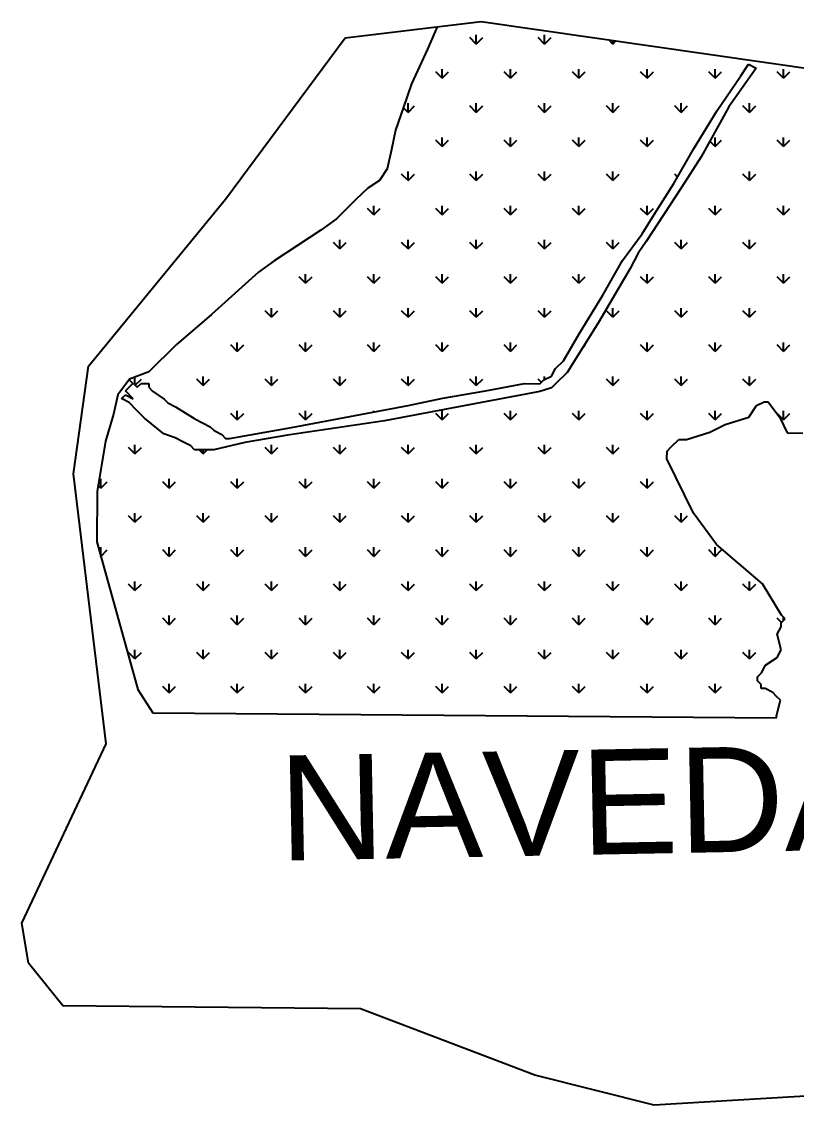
# Model space of a CAD drawing. Header units: metres. Extents: x 278094 to 279674, y 2060153 to 2061275.
# Drawn here: x 278094 to 278896, y 2060153 to 2061275 of the extents above; entities that cross this region are included whole.
import ezdxf

# ---------------------------------------------------------------- set-up
doc = ezdxf.new("R2010")
doc.units = ezdxf.units.M
doc.header["$MEASUREMENT"] = 0
for name, color, linetype in [('MANGROOVES', 112, 'Continuous'), ('village', 3, 'Continuous'), ('VILLAGE NAME', 250, 'Continuous')]:
    doc.layers.add(name, color=color, linetype=linetype)
doc.styles.get("Standard").update_dxf_attribs({"font": 'simplex.shx'})

msp = doc.modelspace()

# ---------------------------------------------------------------- linework, layer by layer
at = {"color": 3, "flags": 128}
msp.add_lwpolyline([(278101.1, 2060300.5), (278136.7, 2060256.2)], dxfattribs=at)
at = {"layer": 'MANGROOVES'}
for p, q in [((278524, 2061269.3), (278514, 2061246.2)), ((278514, 2061246.2), (278497.6, 2061210.3)), ((278838.6, 2061218.6), (278846.7, 2061230.6)), ((278846.7, 2061230.6), (278854.7, 2061226.5)), ((278846.7, 2061230.6), (278846.7, 2061230.6)), ((278814.1, 2061182.8), (278838.6, 2061218.6)), ((278854.7, 2061226.5), (278826.2, 2061186.7)), ((278497.6, 2061210.3), (278489.3, 2061186.3)), ((278489.3, 2061186.3), (278481, 2061162.3)), ((278826.2, 2061186.7), (278797.6, 2061134.8)), ((278789.6, 2061142.9), (278814.1, 2061182.8)), ((278481, 2061162.3), (278476.8, 2061142.3)), ((278476.8, 2061142.3), (278472.5, 2061122.3)), ((278769.2, 2061107.1), (278789.6, 2061142.9)), ((278797.6, 2061134.8), (278777.2, 2061103)), ((278472.5, 2061122.3), (278464.4, 2061110.4)), ((278464.4, 2061110.4), (278452.3, 2061102.5)), ((278748.8, 2061075.2), (278769.2, 2061107.1)), ((278452.3, 2061102.5), (278440.1, 2061090.6)), ((278777.2, 2061103), (278740.5, 2061047.2)), ((278440.1, 2061090.6), (278419.8, 2061070.7)), ((278736.5, 2061055.3), (278748.8, 2061075.2)), ((278419.8, 2061070.7), (278403.7, 2061058.9)), ((278391.6, 2061051), (278355.2, 2061027.3)), ((278403.7, 2061058.9), (278391.6, 2061051)), ((278716.2, 2061027.4), (278736.5, 2061055.3)), ((278740.5, 2061047.2), (278732.3, 2061035.2)), ((278695.7, 2060991.5), (278716.2, 2061027.4)), ((278732.3, 2061035.2), (278724.1, 2061019.3)), ((278355.2, 2061027.3), (278339, 2061015.4)), ((278724.1, 2061019.3), (278691.4, 2060963.5)), ((278339, 2061015.4), (278290.4, 2060971.8)), ((278671.2, 2060951.7), (278695.7, 2060991.5)), ((278290.4, 2060971.8), (278254, 2060940.1)), ((278691.4, 2060963.5), (278658.8, 2060911.7)), ((278654.9, 2060923.8), (278671.2, 2060951.7)), ((278254, 2060940.1), (278225.6, 2060912.4)), ((278642.7, 2060907.8), (278646.8, 2060915.8)), ((278646.8, 2060915.8), (278654.9, 2060923.8)), ((278205.5, 2060904.6), (278193.3, 2060888.6)), ((278225.6, 2060912.4), (278205.5, 2060904.6)), ((278634.6, 2060903.9), (278642.7, 2060907.8)), ((278658.8, 2060911.7), (278646.6, 2060899.8)), ((278201.3, 2060892.6), (278209.4, 2060900.5)), ((278209.4, 2060900.5), (278213.4, 2060896.5)), ((278213.4, 2060896.5), (278217.5, 2060900.4)), ((278217.5, 2060900.4), (278221.5, 2060900.4)), ((278221.5, 2060900.4), (278225.5, 2060900.3)), ((278225.5, 2060900.3), (278225.4, 2060896.3)), ((278225.4, 2060896.3), (278229.4, 2060892.3)), ((278574.3, 2060892.5), (278614.5, 2060900.1)), ((278614.5, 2060900.1), (278630.6, 2060900)), ((278642.6, 2060895.8), (278630.5, 2060891.9)), ((278630.6, 2060900), (278634.6, 2060903.9)), ((278646.6, 2060899.8), (278642.6, 2060895.8)), ((278193.3, 2060888.6), (278189, 2060868.6)), ((278197.2, 2060884.6), (278201.3, 2060888.6)), ((278205.2, 2060880.5), (278197.2, 2060884.6)), ((278209.3, 2060884.5), (278201.3, 2060892.6)), ((278201.3, 2060888.6), (278209.3, 2060884.5)), ((278229.4, 2060892.3), (278241.3, 2060884.1)), ((278241.3, 2060884.1), (278245.3, 2060880.1)), ((278494, 2060877.4), (278530.1, 2060885)), ((278530.1, 2060885), (278574.3, 2060892.5)), ((278610.4, 2060888.1), (278570.2, 2060880.6)), ((278630.5, 2060891.9), (278610.4, 2060888.1)), ((278213.1, 2060872.4), (278205.2, 2060880.5)), ((278221.1, 2060864.3), (278213.1, 2060872.4)), ((278245.3, 2060880.1), (278253.3, 2060876)), ((278253.3, 2060876), (278273.2, 2060863.7)), ((278433.7, 2060866), (278494, 2060877.4)), ((278570.2, 2060880.6), (278469.7, 2060861.6)), ((278846.8, 2060865.5), (278854.9, 2060877.5)), ((278854.9, 2060877.5), (278863, 2060881.4)), ((278863, 2060881.4), (278867, 2060881.4)), ((278867, 2060881.4), (278878.9, 2060865.2)), ((278189, 2060868.6), (278180.7, 2060840.6)), ((278241, 2060848), (278221.1, 2060864.3)), ((278273.2, 2060863.7), (278281.2, 2060859.6)), ((278281.2, 2060859.6), (278289.2, 2060855.5)), ((278469.7, 2060861.6), (278369.3, 2060846.6)), ((278373.4, 2060854.6), (278433.7, 2060866)), ((278822.6, 2060857.8), (278846.8, 2060865.5)), ((278878.9, 2060865.2), (278886.7, 2060849)), ((278252.9, 2060843.9), (278241, 2060848)), ((278289.2, 2060855.5), (278293.1, 2060851.5)), ((278293.1, 2060851.5), (278301.1, 2060847.4)), ((278309.1, 2060843.3), (278373.4, 2060854.6)), ((278782.4, 2060842.2), (278806.5, 2060849.9)), ((278806.5, 2060849.9), (278822.6, 2060857.8)), ((278886.7, 2060849), (278902.8, 2060848.9)), ((278180.7, 2060840.6), (278172.1, 2060788.6)), ((278260.9, 2060839.8), (278252.9, 2060843.9)), ((278268.9, 2060835.7), (278260.9, 2060839.8)), ((278325.1, 2060839.1), (278292.9, 2060831.4)), ((278301.1, 2060847.4), (278305.1, 2060843.3)), ((278305.1, 2060843.3), (278309.1, 2060843.3)), ((278369.3, 2060846.6), (278325.1, 2060839.1)), ((278766.2, 2060834.3), (278774.3, 2060842.2)), ((278774.3, 2060842.2), (278782.4, 2060842.2)), ((278272.9, 2060831.6), (278268.9, 2060835.7)), ((278280.9, 2060831.5), (278272.9, 2060831.6)), ((278292.9, 2060831.4), (278280.9, 2060831.5)), ((278762.1, 2060822.3), (278762.2, 2060830.3)), ((278762.2, 2060830.3), (278766.2, 2060834.3)), ((278789.6, 2060765.9), (278762.1, 2060822.3)), ((278172.1, 2060788.6), (278171.6, 2060736.4)), ((278813.3, 2060733.5), (278789.6, 2060765.9)), ((278171.6, 2060736.4), (278214, 2060583.5)), ((278861, 2060692.9), (278813.3, 2060733.5)), ((278880.7, 2060660.6), (278861, 2060692.9)), ((278884.6, 2060656.5), (278880.7, 2060660.6)), ((278876.4, 2060640.6), (278880.5, 2060648.5)), ((278880.5, 2060648.5), (278880.6, 2060652.6)), ((278880.6, 2060652.6), (278884.6, 2060656.5)), ((278880.3, 2060624.5), (278876.4, 2060640.6)), ((278876.2, 2060616.5), (278880.3, 2060624.5)), ((278864.1, 2060608.6), (278876.2, 2060616.5)), ((278860, 2060600.6), (278864.1, 2060608.6)), ((278855.9, 2060596.7), (278860, 2060600.6)), ((278855.9, 2060592.6), (278855.9, 2060596.7)), ((278859.8, 2060588.6), (278855.9, 2060592.6)), ((278214, 2060583.5), (278229.8, 2060559.3)), ((278859.8, 2060584.6), (278859.8, 2060588.6)), ((278863.8, 2060584.5), (278859.8, 2060584.6)), ((278871.8, 2060580.4), (278863.8, 2060584.5)), ((278875.7, 2060576.4), (278871.8, 2060580.4)), ((278875.5, 2060556.3), (278879.7, 2060572.3)), ((278879.7, 2060572.3), (278875.7, 2060576.4)), ((278229.8, 2060559.3), (278875.5, 2060554.3)), ((278875.5, 2060554.3), (278875.5, 2060556.3))]:
    msp.add_line(p, q, dxfattribs=at)
at = {"layer": 'MANGROOVES', "linetype": 'Continuous'}
for p, q in [((278564.7, 2061251.6), (278558.1, 2061258.3)), ((278564.7, 2061251.6), (278564.7, 2061261)), ((278564.7, 2061251.6), (278571.3, 2061258.3)), ((278635.4, 2061251.6), (278628.8, 2061258.3)), ((278635.4, 2061251.6), (278635.4, 2061261)), ((278635.4, 2061251.6), (278642.1, 2061258.3)), ((278706.1, 2061251.6), (278702, 2061255.8)), ((278706.1, 2061251.6), (278706.1, 2061255.2)), ((278706.1, 2061251.6), (278709.3, 2061254.8)), ((278529.4, 2061216.3), (278522.7, 2061222.9)), ((278529.4, 2061216.3), (278529.4, 2061225.6)), ((278529.4, 2061216.3), (278536, 2061222.9)), ((278600.1, 2061216.3), (278593.4, 2061222.9)), ((278600.1, 2061216.3), (278600.1, 2061225.6)), ((278600.1, 2061216.3), (278606.7, 2061222.9)), ((278670.8, 2061216.3), (278664.2, 2061222.9)), ((278670.8, 2061216.3), (278670.8, 2061225.6)), ((278670.8, 2061216.3), (278677.4, 2061222.9)), ((278741.5, 2061216.3), (278734.9, 2061222.9)), ((278741.5, 2061216.3), (278741.5, 2061225.6)), ((278741.5, 2061216.3), (278748.1, 2061222.9)), ((278812.2, 2061216.3), (278805.6, 2061222.9)), ((278812.2, 2061216.3), (278812.2, 2061225.6)), ((278812.2, 2061216.3), (278818.8, 2061222.9)), ((278882.9, 2061216.3), (278876.3, 2061222.9)), ((278882.9, 2061216.3), (278882.9, 2061225.6)), ((278882.9, 2061216.3), (278889.5, 2061222.9)), ((278494, 2061180.9), (278489.1, 2061185.8)), ((278494, 2061180.9), (278494, 2061190.3)), ((278494, 2061180.9), (278500.6, 2061187.5)), ((278564.7, 2061180.9), (278558.1, 2061187.5)), ((278564.7, 2061180.9), (278564.7, 2061190.3)), ((278564.7, 2061180.9), (278571.3, 2061187.5)), ((278635.4, 2061180.9), (278628.8, 2061187.5)), ((278635.4, 2061180.9), (278635.4, 2061190.3)), ((278635.4, 2061180.9), (278642.1, 2061187.5)), ((278706.1, 2061180.9), (278699.5, 2061187.5)), ((278706.1, 2061180.9), (278706.1, 2061190.3)), ((278706.1, 2061180.9), (278712.8, 2061187.5)), ((278776.8, 2061180.9), (278770.2, 2061187.5)), ((278776.8, 2061180.9), (278776.8, 2061190.3)), ((278776.8, 2061180.9), (278783.5, 2061187.5)), ((278847.6, 2061180.9), (278840.9, 2061187.5)), ((278847.6, 2061180.9), (278847.6, 2061190.3)), ((278847.6, 2061180.9), (278854.2, 2061187.5)), ((278529.4, 2061145.6), (278522.7, 2061152.2)), ((278529.4, 2061145.6), (278529.4, 2061154.9)), ((278529.4, 2061145.6), (278536, 2061152.2)), ((278600.1, 2061145.6), (278593.4, 2061152.2)), ((278600.1, 2061145.6), (278600.1, 2061154.9)), ((278600.1, 2061145.6), (278606.7, 2061152.2)), ((278670.8, 2061145.6), (278664.2, 2061152.2)), ((278670.8, 2061145.6), (278670.8, 2061154.9)), ((278670.8, 2061145.6), (278677.4, 2061152.2)), ((278741.5, 2061145.6), (278734.9, 2061152.2)), ((278741.5, 2061145.6), (278741.5, 2061154.9)), ((278741.5, 2061145.6), (278748.1, 2061152.2)), ((278812.2, 2061145.6), (278806.6, 2061151.2)), ((278812.2, 2061145.6), (278812.2, 2061154.9)), ((278812.2, 2061145.6), (278818.8, 2061152.2)), ((278882.9, 2061145.6), (278876.3, 2061152.2)), ((278882.9, 2061145.6), (278882.9, 2061154.9)), ((278882.9, 2061145.6), (278889.5, 2061152.2)), ((278494, 2061110.2), (278494, 2061119.6)), ((278564.7, 2061110.2), (278564.7, 2061119.6)), ((278635.4, 2061110.2), (278635.4, 2061119.6)), ((278706.1, 2061110.2), (278706.1, 2061119.6)), ((278847.6, 2061110.2), (278847.6, 2061119.6)), ((278494, 2061110.2), (278487.4, 2061116.8)), ((278494, 2061110.2), (278500.6, 2061116.8)), ((278564.7, 2061110.2), (278558.1, 2061116.8)), ((278564.7, 2061110.2), (278571.3, 2061116.8)), ((278635.4, 2061110.2), (278628.8, 2061116.8)), ((278635.4, 2061110.2), (278642.1, 2061116.8)), ((278706.1, 2061110.2), (278699.5, 2061116.8)), ((278706.1, 2061110.2), (278712.8, 2061116.8)), ((278773.1, 2061113.9), (278770.2, 2061116.8)), ((278847.6, 2061110.2), (278840.9, 2061116.8)), ((278847.6, 2061110.2), (278854.2, 2061116.8)), ((278458.7, 2061074.8), (278458.7, 2061084.2)), ((278529.4, 2061074.8), (278529.4, 2061084.2)), ((278600.1, 2061074.8), (278600.1, 2061084.2)), ((278670.8, 2061074.8), (278670.8, 2061084.2)), ((278741.5, 2061074.8), (278741.5, 2061084.2)), ((278812.2, 2061074.8), (278812.2, 2061084.2)), ((278882.9, 2061074.8), (278882.9, 2061084.2)), ((278458.7, 2061074.8), (278452, 2061081.5)), ((278458.7, 2061074.8), (278465.3, 2061081.5)), ((278529.4, 2061074.8), (278522.7, 2061081.5)), ((278529.4, 2061074.8), (278536, 2061081.5)), ((278600.1, 2061074.8), (278593.4, 2061081.5)), ((278600.1, 2061074.8), (278606.7, 2061081.5)), ((278670.8, 2061074.8), (278664.2, 2061081.5)), ((278670.8, 2061074.8), (278677.4, 2061081.5)), ((278741.5, 2061074.8), (278734.9, 2061081.5)), ((278741.5, 2061074.8), (278748.1, 2061081.5)), ((278812.2, 2061074.8), (278805.6, 2061081.5)), ((278812.2, 2061074.8), (278818.8, 2061081.5)), ((278882.9, 2061074.8), (278876.3, 2061081.5)), ((278882.9, 2061074.8), (278889.5, 2061081.5)), ((278423.3, 2061039.5), (278416.7, 2061046.1)), ((278423.3, 2061039.5), (278423.3, 2061048.9)), ((278423.3, 2061039.5), (278429.9, 2061046.1)), ((278494, 2061039.5), (278487.4, 2061046.1)), ((278494, 2061039.5), (278494, 2061048.9)), ((278494, 2061039.5), (278500.6, 2061046.1)), ((278564.7, 2061039.5), (278558.1, 2061046.1)), ((278564.7, 2061039.5), (278564.7, 2061048.9)), ((278564.7, 2061039.5), (278571.3, 2061046.1)), ((278635.4, 2061039.5), (278628.8, 2061046.1)), ((278635.4, 2061039.5), (278635.4, 2061048.9)), ((278635.4, 2061039.5), (278642.1, 2061046.1)), ((278706.1, 2061039.5), (278699.5, 2061046.1)), ((278706.1, 2061039.5), (278706.1, 2061048.9)), ((278706.1, 2061039.5), (278712.8, 2061046.1)), ((278776.8, 2061039.5), (278770.2, 2061046.1)), ((278776.8, 2061039.5), (278776.8, 2061048.9)), ((278776.8, 2061039.5), (278783.5, 2061046.1)), ((278847.6, 2061039.5), (278840.9, 2061046.1)), ((278847.6, 2061039.5), (278847.6, 2061048.9)), ((278847.6, 2061039.5), (278854.2, 2061046.1)), ((278387.9, 2061004.1), (278381.3, 2061010.8)), ((278387.9, 2061004.1), (278387.9, 2061013.5)), ((278387.9, 2061004.1), (278394.6, 2061010.8)), ((278458.7, 2061004.1), (278452, 2061010.8)), ((278458.7, 2061004.1), (278458.7, 2061013.5)), ((278458.7, 2061004.1), (278465.3, 2061010.8)), ((278529.4, 2061004.1), (278522.7, 2061010.8)), ((278529.4, 2061004.1), (278529.4, 2061013.5)), ((278529.4, 2061004.1), (278536, 2061010.8)), ((278600.1, 2061004.1), (278593.4, 2061010.8)), ((278600.1, 2061004.1), (278600.1, 2061013.5)), ((278600.1, 2061004.1), (278606.7, 2061010.8)), ((278670.8, 2061004.1), (278664.2, 2061010.8)), ((278670.8, 2061004.1), (278670.8, 2061013.5)), ((278670.8, 2061004.1), (278677.4, 2061010.8)), ((278741.5, 2061004.1), (278734.9, 2061010.8)), ((278741.5, 2061004.1), (278741.5, 2061013.5)), ((278741.5, 2061004.1), (278748.1, 2061010.8)), ((278812.2, 2061004.1), (278805.6, 2061010.8)), ((278812.2, 2061004.1), (278812.2, 2061013.5)), ((278812.2, 2061004.1), (278818.8, 2061010.8)), ((278882.9, 2061004.1), (278876.3, 2061010.8)), ((278882.9, 2061004.1), (278882.9, 2061013.5)), ((278882.9, 2061004.1), (278889.5, 2061010.8)), ((278352.6, 2060968.8), (278346, 2060975.4)), ((278352.6, 2060968.8), (278352.6, 2060978.2)), ((278352.6, 2060968.8), (278359.2, 2060975.4)), ((278423.3, 2060968.8), (278416.7, 2060975.4)), ((278423.3, 2060968.8), (278423.3, 2060978.2)), ((278423.3, 2060968.8), (278429.9, 2060975.4)), ((278494, 2060968.8), (278487.4, 2060975.4)), ((278494, 2060968.8), (278494, 2060978.2)), ((278494, 2060968.8), (278500.6, 2060975.4)), ((278564.7, 2060968.8), (278558.1, 2060975.4)), ((278564.7, 2060968.8), (278564.7, 2060978.2)), ((278564.7, 2060968.8), (278571.3, 2060975.4)), ((278635.4, 2060968.8), (278628.8, 2060975.4)), ((278635.4, 2060968.8), (278635.4, 2060978.2)), ((278635.4, 2060968.8), (278642.1, 2060975.4)), ((278706.1, 2060968.8), (278699.5, 2060975.4)), ((278706.1, 2060968.8), (278706.1, 2060978.2)), ((278706.1, 2060968.8), (278712.8, 2060975.4)), ((278776.8, 2060968.8), (278770.2, 2060975.4)), ((278776.8, 2060968.8), (278776.8, 2060978.2)), ((278776.8, 2060968.8), (278783.5, 2060975.4)), ((278847.6, 2060968.8), (278840.9, 2060975.4)), ((278847.6, 2060968.8), (278847.6, 2060978.2)), ((278847.6, 2060968.8), (278854.2, 2060975.4)), ((278317.2, 2060933.4), (278310.6, 2060940.1)), ((278317.2, 2060933.4), (278317.2, 2060942.8)), ((278317.2, 2060933.4), (278323.9, 2060940.1)), ((278387.9, 2060933.4), (278381.3, 2060940.1)), ((278387.9, 2060933.4), (278387.9, 2060942.8)), ((278387.9, 2060933.4), (278394.6, 2060940.1)), ((278458.7, 2060933.4), (278452, 2060940.1)), ((278458.7, 2060933.4), (278458.7, 2060942.8)), ((278458.7, 2060933.4), (278465.3, 2060940.1)), ((278529.4, 2060933.4), (278522.7, 2060940.1)), ((278529.4, 2060933.4), (278529.4, 2060942.8)), ((278529.4, 2060933.4), (278536, 2060940.1)), ((278600.1, 2060933.4), (278593.4, 2060940.1)), ((278600.1, 2060933.4), (278600.1, 2060942.8)), ((278600.1, 2060933.4), (278606.7, 2060940.1)), ((278664.3, 2060939.9), (278664.2, 2060940.1)), ((278675.4, 2060938), (278677.4, 2060940.1)), ((278741.5, 2060933.4), (278734.9, 2060940.1)), ((278741.5, 2060933.4), (278741.5, 2060942.8)), ((278741.5, 2060933.4), (278748.1, 2060940.1)), ((278812.2, 2060933.4), (278805.6, 2060940.1)), ((278812.2, 2060933.4), (278812.2, 2060942.8)), ((278812.2, 2060933.4), (278818.8, 2060940.1)), ((278882.9, 2060933.4), (278876.3, 2060940.1)), ((278882.9, 2060933.4), (278882.9, 2060942.8)), ((278882.9, 2060933.4), (278889.5, 2060940.1)), ((278209.1, 2060900.2), (278205.1, 2060904.1)), ((278211.2, 2060898.7), (278211.2, 2060906.8)), ((278211.5, 2060898.4), (278217.8, 2060904.7)), ((278281.9, 2060898.1), (278275.2, 2060904.7)), ((278281.9, 2060898.1), (278281.9, 2060907.4)), ((278281.9, 2060898.1), (278288.5, 2060904.7)), ((278352.6, 2060898.1), (278346, 2060904.7)), ((278352.6, 2060898.1), (278352.6, 2060907.4)), ((278352.6, 2060898.1), (278359.2, 2060904.7)), ((278423.3, 2060898.1), (278416.7, 2060904.7)), ((278423.3, 2060898.1), (278423.3, 2060907.4)), ((278423.3, 2060898.1), (278429.9, 2060904.7)), ((278494, 2060898.1), (278487.4, 2060904.7)), ((278494, 2060898.1), (278494, 2060907.4)), ((278494, 2060898.1), (278500.6, 2060904.7)), ((278564.7, 2060898.1), (278558.1, 2060904.7)), ((278564.7, 2060898.1), (278564.7, 2060907.4)), ((278564.7, 2060898.1), (278571.3, 2060904.7)), ((278632.1, 2060901.4), (278628.8, 2060904.7)), ((278635.4, 2060904.3), (278635.4, 2060907.4)), ((278706.1, 2060898.1), (278699.5, 2060904.7)), ((278706.1, 2060898.1), (278706.1, 2060907.4)), ((278706.1, 2060898.1), (278712.8, 2060904.7)), ((278776.8, 2060898.1), (278770.2, 2060904.7)), ((278776.8, 2060898.1), (278776.8, 2060907.4)), ((278776.8, 2060898.1), (278783.5, 2060904.7)), ((278847.6, 2060898.1), (278840.9, 2060904.7)), ((278847.6, 2060898.1), (278847.6, 2060907.4)), ((278847.6, 2060898.1), (278854.2, 2060904.7)), ((278317.2, 2060862.7), (278317.2, 2060872.1)), ((278387.9, 2060862.7), (278387.9, 2060872.1)), ((278458.7, 2060870.7), (278458.7, 2060872.1)), ((278529.4, 2060862.7), (278529.4, 2060872.1)), ((278600.1, 2060862.7), (278600.1, 2060872.1)), ((278670.8, 2060862.7), (278670.8, 2060872.1)), ((278741.5, 2060862.7), (278741.5, 2060872.1)), ((278812.2, 2060862.7), (278812.2, 2060872.1)), ((278882.9, 2060862.7), (278882.9, 2060872.1)), ((278317.2, 2060862.7), (278310.6, 2060869.3)), ((278317.2, 2060862.7), (278323.9, 2060869.3)), ((278387.9, 2060862.7), (278381.3, 2060869.3)), ((278387.9, 2060862.7), (278394.6, 2060869.3)), ((278529.4, 2060862.7), (278522.7, 2060869.3)), ((278529.4, 2060862.7), (278536, 2060869.3)), ((278600.1, 2060862.7), (278593.4, 2060869.3)), ((278600.1, 2060862.7), (278606.7, 2060869.3)), ((278670.8, 2060862.7), (278664.2, 2060869.3)), ((278670.8, 2060862.7), (278677.4, 2060869.3)), ((278741.5, 2060862.7), (278734.9, 2060869.3)), ((278741.5, 2060862.7), (278748.1, 2060869.3)), ((278812.2, 2060862.7), (278805.6, 2060869.3)), ((278812.2, 2060862.7), (278818.8, 2060869.3)), ((278882.9, 2060862.7), (278876.3, 2060869.3)), ((278882.9, 2060862.7), (278889.5, 2060869.3)), ((278211.2, 2060827.4), (278211.2, 2060836.7)), ((278352.6, 2060827.4), (278352.6, 2060836.7)), ((278423.3, 2060827.4), (278423.3, 2060836.7)), ((278494, 2060827.4), (278494, 2060836.7)), ((278564.7, 2060827.4), (278564.7, 2060836.7)), ((278635.4, 2060827.4), (278635.4, 2060836.7)), ((278706.1, 2060827.4), (278706.1, 2060836.7)), ((278211.2, 2060827.4), (278204.5, 2060834)), ((278211.2, 2060827.4), (278217.8, 2060834)), ((278281.9, 2060827.4), (278277.7, 2060831.6)), ((278281.9, 2060827.4), (278281.9, 2060831.5)), ((278281.9, 2060827.4), (278286, 2060831.5)), ((278352.6, 2060827.4), (278346, 2060834)), ((278352.6, 2060827.4), (278359.2, 2060834)), ((278423.3, 2060827.4), (278416.7, 2060834)), ((278423.3, 2060827.4), (278429.9, 2060834)), ((278494, 2060827.4), (278487.4, 2060834)), ((278494, 2060827.4), (278500.6, 2060834)), ((278564.7, 2060827.4), (278558.1, 2060834)), ((278564.7, 2060827.4), (278571.3, 2060834)), ((278635.4, 2060827.4), (278628.8, 2060834)), ((278635.4, 2060827.4), (278642.1, 2060834)), ((278706.1, 2060827.4), (278699.5, 2060834)), ((278706.1, 2060827.4), (278712.8, 2060834)), ((278175.8, 2060792), (278173.1, 2060794.7)), ((278175.8, 2060792), (278175.8, 2060801.4)), ((278175.8, 2060792), (278182.4, 2060798.6)), ((278246.5, 2060792), (278239.9, 2060798.6)), ((278246.5, 2060792), (278246.5, 2060801.4)), ((278246.5, 2060792), (278253.1, 2060798.6)), ((278317.2, 2060792), (278310.6, 2060798.6)), ((278317.2, 2060792), (278317.2, 2060801.4)), ((278317.2, 2060792), (278323.9, 2060798.6)), ((278387.9, 2060792), (278381.3, 2060798.6)), ((278387.9, 2060792), (278387.9, 2060801.4)), ((278387.9, 2060792), (278394.6, 2060798.6)), ((278458.7, 2060792), (278452, 2060798.6)), ((278458.7, 2060792), (278458.7, 2060801.4)), ((278458.7, 2060792), (278465.3, 2060798.6)), ((278529.4, 2060792), (278522.7, 2060798.6)), ((278529.4, 2060792), (278529.4, 2060801.4)), ((278529.4, 2060792), (278536, 2060798.6)), ((278600.1, 2060792), (278593.4, 2060798.6)), ((278600.1, 2060792), (278600.1, 2060801.4)), ((278600.1, 2060792), (278606.7, 2060798.6)), ((278670.8, 2060792), (278664.2, 2060798.6)), ((278670.8, 2060792), (278670.8, 2060801.4)), ((278670.8, 2060792), (278677.4, 2060798.6)), ((278741.5, 2060792), (278734.9, 2060798.6)), ((278741.5, 2060792), (278741.5, 2060801.4)), ((278741.5, 2060792), (278748.1, 2060798.6)), ((278211.2, 2060756.6), (278204.5, 2060763.3)), ((278211.2, 2060756.6), (278211.2, 2060766)), ((278211.2, 2060756.6), (278217.8, 2060763.3)), ((278281.9, 2060756.6), (278275.2, 2060763.3)), ((278281.9, 2060756.6), (278281.9, 2060766)), ((278281.9, 2060756.6), (278288.5, 2060763.3)), ((278352.6, 2060756.6), (278346, 2060763.3)), ((278352.6, 2060756.6), (278352.6, 2060766)), ((278352.6, 2060756.6), (278359.2, 2060763.3)), ((278423.3, 2060756.6), (278416.7, 2060763.3)), ((278423.3, 2060756.6), (278423.3, 2060766)), ((278423.3, 2060756.6), (278429.9, 2060763.3)), ((278494, 2060756.6), (278487.4, 2060763.3)), ((278494, 2060756.6), (278494, 2060766)), ((278494, 2060756.6), (278500.6, 2060763.3)), ((278564.7, 2060756.6), (278558.1, 2060763.3)), ((278564.7, 2060756.6), (278564.7, 2060766)), ((278564.7, 2060756.6), (278571.3, 2060763.3)), ((278635.4, 2060756.6), (278628.8, 2060763.3)), ((278635.4, 2060756.6), (278635.4, 2060766)), ((278635.4, 2060756.6), (278642.1, 2060763.3)), ((278706.1, 2060756.6), (278699.5, 2060763.3)), ((278706.1, 2060756.6), (278706.1, 2060766)), ((278706.1, 2060756.6), (278712.8, 2060763.3)), ((278776.8, 2060756.6), (278770.2, 2060763.3)), ((278776.8, 2060756.6), (278776.8, 2060766)), ((278776.8, 2060756.6), (278783.5, 2060763.3)), ((278175.8, 2060721.3), (278175.8, 2060730.7)), ((278175.8, 2060721.3), (278182.4, 2060727.9)), ((278246.5, 2060721.3), (278239.9, 2060727.9)), ((278246.5, 2060721.3), (278246.5, 2060730.7)), ((278246.5, 2060721.3), (278253.1, 2060727.9)), ((278317.2, 2060721.3), (278310.6, 2060727.9)), ((278317.2, 2060721.3), (278317.2, 2060730.7)), ((278317.2, 2060721.3), (278323.9, 2060727.9)), ((278387.9, 2060721.3), (278381.3, 2060727.9)), ((278387.9, 2060721.3), (278387.9, 2060730.7)), ((278387.9, 2060721.3), (278394.6, 2060727.9)), ((278458.7, 2060721.3), (278452, 2060727.9)), ((278458.7, 2060721.3), (278458.7, 2060730.7)), ((278458.7, 2060721.3), (278465.3, 2060727.9)), ((278529.4, 2060721.3), (278522.7, 2060727.9)), ((278529.4, 2060721.3), (278529.4, 2060730.7)), ((278529.4, 2060721.3), (278536, 2060727.9)), ((278600.1, 2060721.3), (278593.4, 2060727.9)), ((278600.1, 2060721.3), (278600.1, 2060730.7)), ((278600.1, 2060721.3), (278606.7, 2060727.9)), ((278670.8, 2060721.3), (278664.2, 2060727.9)), ((278670.8, 2060721.3), (278670.8, 2060730.7)), ((278670.8, 2060721.3), (278677.4, 2060727.9)), ((278741.5, 2060721.3), (278734.9, 2060727.9)), ((278741.5, 2060721.3), (278741.5, 2060730.7)), ((278741.5, 2060721.3), (278748.1, 2060727.9)), ((278812.2, 2060721.3), (278805.6, 2060727.9)), ((278812.2, 2060721.3), (278812.2, 2060730.7)), ((278812.2, 2060721.3), (278818.8, 2060727.9)), ((278175.8, 2060721.3), (278175.8, 2060721.3)), ((278211.2, 2060685.9), (278204.5, 2060692.6)), ((278211.2, 2060685.9), (278211.2, 2060695.3)), ((278211.2, 2060685.9), (278217.8, 2060692.6)), ((278281.9, 2060685.9), (278275.2, 2060692.6)), ((278281.9, 2060685.9), (278281.9, 2060695.3)), ((278281.9, 2060685.9), (278288.5, 2060692.6)), ((278352.6, 2060685.9), (278346, 2060692.6)), ((278352.6, 2060685.9), (278352.6, 2060695.3)), ((278352.6, 2060685.9), (278359.2, 2060692.6)), ((278423.3, 2060685.9), (278416.7, 2060692.6)), ((278423.3, 2060685.9), (278423.3, 2060695.3)), ((278423.3, 2060685.9), (278429.9, 2060692.6)), ((278494, 2060685.9), (278487.4, 2060692.6)), ((278494, 2060685.9), (278494, 2060695.3)), ((278494, 2060685.9), (278500.6, 2060692.6)), ((278564.7, 2060685.9), (278558.1, 2060692.6)), ((278564.7, 2060685.9), (278564.7, 2060695.3)), ((278564.7, 2060685.9), (278571.3, 2060692.6)), ((278635.4, 2060685.9), (278628.8, 2060692.6)), ((278635.4, 2060685.9), (278635.4, 2060695.3)), ((278635.4, 2060685.9), (278642.1, 2060692.6)), ((278706.1, 2060685.9), (278699.5, 2060692.6)), ((278706.1, 2060685.9), (278706.1, 2060695.3)), ((278706.1, 2060685.9), (278712.8, 2060692.6)), ((278776.8, 2060685.9), (278770.2, 2060692.6)), ((278776.8, 2060685.9), (278776.8, 2060695.3)), ((278776.8, 2060685.9), (278783.5, 2060692.6)), ((278847.6, 2060685.9), (278840.9, 2060692.6)), ((278847.6, 2060685.9), (278847.6, 2060695.3)), ((278847.6, 2060685.9), (278854.2, 2060692.6)), ((278246.5, 2060650.6), (278239.9, 2060657.2)), ((278246.5, 2060650.6), (278246.5, 2060660)), ((278246.5, 2060650.6), (278253.1, 2060657.2)), ((278317.2, 2060650.6), (278310.6, 2060657.2)), ((278317.2, 2060650.6), (278317.2, 2060660)), ((278317.2, 2060650.6), (278323.9, 2060657.2)), ((278387.9, 2060650.6), (278381.3, 2060657.2)), ((278387.9, 2060650.6), (278387.9, 2060660)), ((278387.9, 2060650.6), (278394.6, 2060657.2)), ((278458.7, 2060650.6), (278452, 2060657.2)), ((278458.7, 2060650.6), (278458.7, 2060660)), ((278458.7, 2060650.6), (278465.3, 2060657.2)), ((278529.4, 2060650.6), (278522.7, 2060657.2)), ((278529.4, 2060650.6), (278529.4, 2060660)), ((278529.4, 2060650.6), (278536, 2060657.2)), ((278600.1, 2060650.6), (278593.4, 2060657.2)), ((278600.1, 2060650.6), (278600.1, 2060660)), ((278600.1, 2060650.6), (278606.7, 2060657.2)), ((278670.8, 2060650.6), (278664.2, 2060657.2)), ((278670.8, 2060650.6), (278670.8, 2060660)), ((278670.8, 2060650.6), (278677.4, 2060657.2)), ((278741.5, 2060650.6), (278734.9, 2060657.2)), ((278741.5, 2060650.6), (278741.5, 2060660)), ((278741.5, 2060650.6), (278748.1, 2060657.2)), ((278812.2, 2060650.6), (278805.6, 2060657.2)), ((278812.2, 2060650.6), (278812.2, 2060660)), ((278812.2, 2060650.6), (278818.8, 2060657.2)), ((278880.8, 2060652.7), (278876.3, 2060657.2)), ((278882.9, 2060654.8), (278882.9, 2060658.3)), ((278211.2, 2060615.2), (278211.2, 2060624.6)), ((278281.9, 2060615.2), (278281.9, 2060624.6)), ((278352.6, 2060615.2), (278352.6, 2060624.6)), ((278423.3, 2060615.2), (278423.3, 2060624.6)), ((278494, 2060615.2), (278494, 2060624.6)), ((278564.7, 2060615.2), (278564.7, 2060624.6)), ((278635.4, 2060615.2), (278635.4, 2060624.6)), ((278706.1, 2060615.2), (278706.1, 2060624.6)), ((278776.8, 2060615.2), (278776.8, 2060624.6)), ((278847.6, 2060615.2), (278847.6, 2060624.6)), ((278211.2, 2060615.2), (278204.5, 2060621.9)), ((278211.2, 2060615.2), (278217.8, 2060621.9)), ((278281.9, 2060615.2), (278275.2, 2060621.9)), ((278281.9, 2060615.2), (278288.5, 2060621.9)), ((278352.6, 2060615.2), (278346, 2060621.9)), ((278352.6, 2060615.2), (278359.2, 2060621.9)), ((278423.3, 2060615.2), (278416.7, 2060621.9)), ((278423.3, 2060615.2), (278429.9, 2060621.9)), ((278494, 2060615.2), (278487.4, 2060621.9)), ((278494, 2060615.2), (278500.6, 2060621.9)), ((278564.7, 2060615.2), (278558.1, 2060621.9)), ((278564.7, 2060615.2), (278571.3, 2060621.9)), ((278635.4, 2060615.2), (278628.8, 2060621.9)), ((278635.4, 2060615.2), (278642.1, 2060621.9)), ((278706.1, 2060615.2), (278699.5, 2060621.9)), ((278706.1, 2060615.2), (278712.8, 2060621.9)), ((278776.8, 2060615.2), (278770.2, 2060621.9)), ((278776.8, 2060615.2), (278783.5, 2060621.9)), ((278847.6, 2060615.2), (278840.9, 2060621.9)), ((278847.6, 2060615.2), (278854.2, 2060621.9)), ((278246.5, 2060579.9), (278239.9, 2060586.5)), ((278246.5, 2060579.9), (278246.5, 2060589.2)), ((278246.5, 2060579.9), (278253.1, 2060586.5)), ((278317.2, 2060579.9), (278310.6, 2060586.5)), ((278317.2, 2060579.9), (278317.2, 2060589.2)), ((278317.2, 2060579.9), (278323.9, 2060586.5)), ((278387.9, 2060579.9), (278381.3, 2060586.5)), ((278387.9, 2060579.9), (278387.9, 2060589.2)), ((278387.9, 2060579.9), (278394.6, 2060586.5)), ((278458.7, 2060579.9), (278452, 2060586.5)), ((278458.7, 2060579.9), (278458.7, 2060589.2)), ((278458.7, 2060579.9), (278465.3, 2060586.5)), ((278529.4, 2060579.9), (278522.7, 2060586.5)), ((278529.4, 2060579.9), (278529.4, 2060589.2)), ((278529.4, 2060579.9), (278536, 2060586.5)), ((278600.1, 2060579.9), (278593.4, 2060586.5)), ((278600.1, 2060579.9), (278600.1, 2060589.2)), ((278600.1, 2060579.9), (278606.7, 2060586.5)), ((278670.8, 2060579.9), (278664.2, 2060586.5)), ((278670.8, 2060579.9), (278670.8, 2060589.2)), ((278670.8, 2060579.9), (278677.4, 2060586.5)), ((278741.5, 2060579.9), (278734.9, 2060586.5)), ((278741.5, 2060579.9), (278741.5, 2060589.2)), ((278741.5, 2060579.9), (278748.1, 2060586.5)), ((278812.2, 2060579.9), (278805.6, 2060586.5)), ((278812.2, 2060579.9), (278812.2, 2060589.2)), ((278812.2, 2060579.9), (278818.8, 2060586.5))]:
    msp.add_line(p, q, dxfattribs=at)
at = {"layer": 'village', "color": 3}
for p, q in [((278429, 2061257.9), (278569.6, 2061274.8)), ((278569.6, 2061274.8), (279345.1, 2061163.7)), ((278305.1, 2061091.2), (278429, 2061257.9)), ((278429, 2061257.9), (278429, 2061257.9)), ((278163, 2060918.1), (278305.1, 2061091.2)), ((278147.5, 2060806.7), (278163, 2060918.1)), ((278181.4, 2060527.3), (278147.5, 2060806.7)), ((278093.9, 2060341.7), (278181.4, 2060527.3)), ((278101.1, 2060300.5), (278093.9, 2060341.7)), ((278444.7, 2060253), (278136.7, 2060256.2)), ((278625.4, 2060184.3), (278444.7, 2060253)), ((278748.9, 2060153.1), (278625.4, 2060184.3)), ((278928, 2060163.9), (278748.9, 2060153.1))]:
    msp.add_line(p, q, dxfattribs=at)

# ---------------------------------------------------------------- texts
at = {"layer": 'VILLAGE NAME', "insert": (278359.1, 2060515), "char_height": 108.748, "attachment_point": 1, "rotation": 1.1028}
msp.add_mtext_dynamic_manual_height_columns('{\\fArial|b0|i0|c0|p34;NAVEDAR BELI}', width=1388.073, gutter_width=543.7, heights=[0], dxfattribs=at)

doc.saveas('drawing.dxf')
